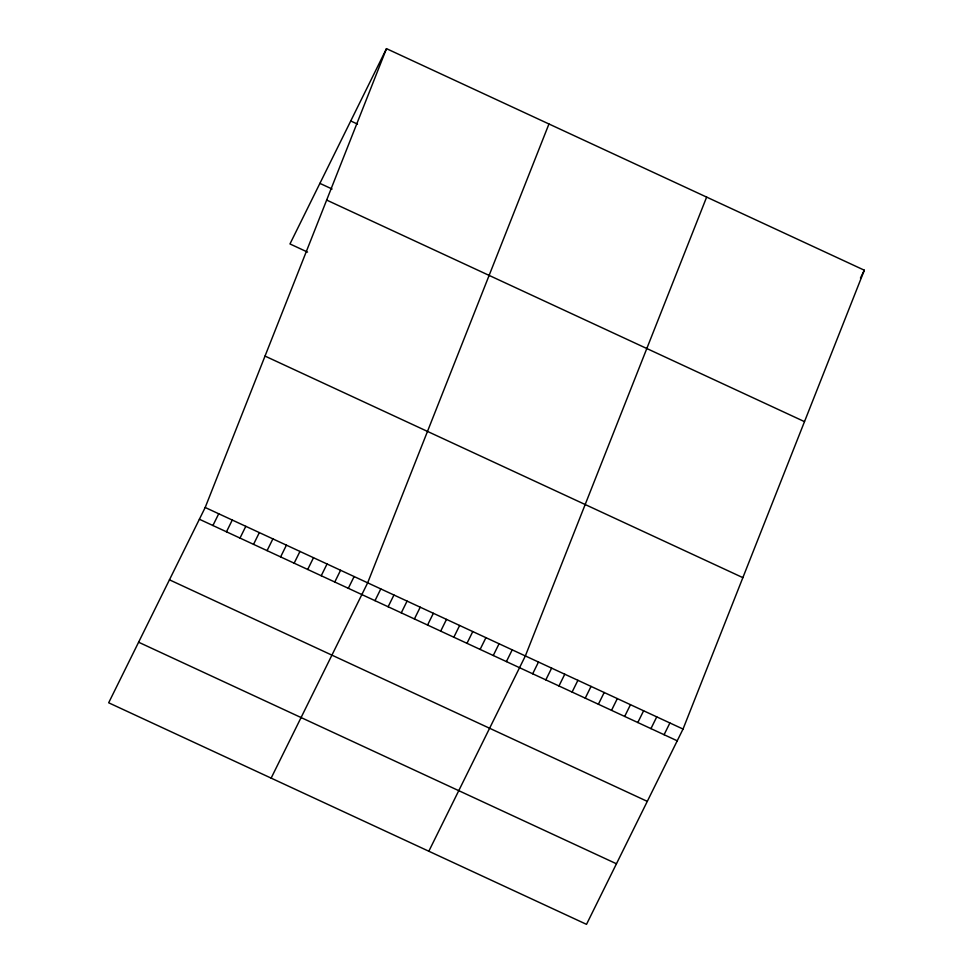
<?xml version="1.0" encoding="UTF-8"?>
<svg xmlns="http://www.w3.org/2000/svg" width="973" height="973" viewBox="0 0 973 973"><rect width="100%" height="100%" fill="white"/><g stroke="black" fill="none" stroke-linecap="round" stroke-linejoin="round"><path stroke-width="1.46" d="M205.194 507.492L386.488 48.65L864.328 270.214L683.034 729.057L586.512 924.35L108.672 702.786L205.194 507.492L683.034 729.057M548.954 123.985L367.66 582.827L271.139 778.12M706.641 197.093L525.347 655.948L428.825 851.229M386.488 48.65L289.966 243.943L307.565 252.104M212.917 525.517L218.73 513.768M226.466 531.805L232.267 520.056M240.003 538.081L245.804 526.332M253.539 544.357L259.341 532.608M267.076 550.633L272.89 538.884M280.613 556.909L286.427 545.16M294.15 563.185L299.964 551.436M307.699 569.46L313.501 557.711M321.236 575.748L327.037 563.999M334.773 582.024L340.574 570.275M348.31 588.3L354.123 576.551M374.994 600.669L380.796 588.92M388.13 606.763L393.943 595.014M401.277 612.856L407.079 601.107M414.413 618.95L420.227 607.201M427.561 625.043L433.362 613.294M440.696 631.136L446.498 619.387M453.832 637.23L459.645 625.481M466.979 643.323L472.781 631.574M480.115 649.417L485.928 637.668M493.262 655.51L499.064 643.761M506.398 661.604L512.212 649.855M532.681 673.79L538.483 662.041M545.817 679.884L551.63 668.123M558.964 685.977L564.766 674.216M572.1 692.071L577.913 680.309M585.247 698.152L591.049 686.403M598.383 704.245L604.197 692.496M611.531 710.339L617.332 698.59M624.666 716.432L630.48 704.683M637.802 722.525L643.615 710.777M860.46 278.047L864.328 270.214M650.949 728.619L656.751 716.87M664.085 734.712L669.898 722.963M350.742 120.968L357.505 124.106M319.898 183.374L332.085 189.017M326.66 200.073L804.501 421.637M265.021 356.082L742.861 577.634M199.38 519.241L677.232 740.806M169.448 579.811L647.3 801.375M138.604 642.216L616.456 863.781"/></g></svg>
